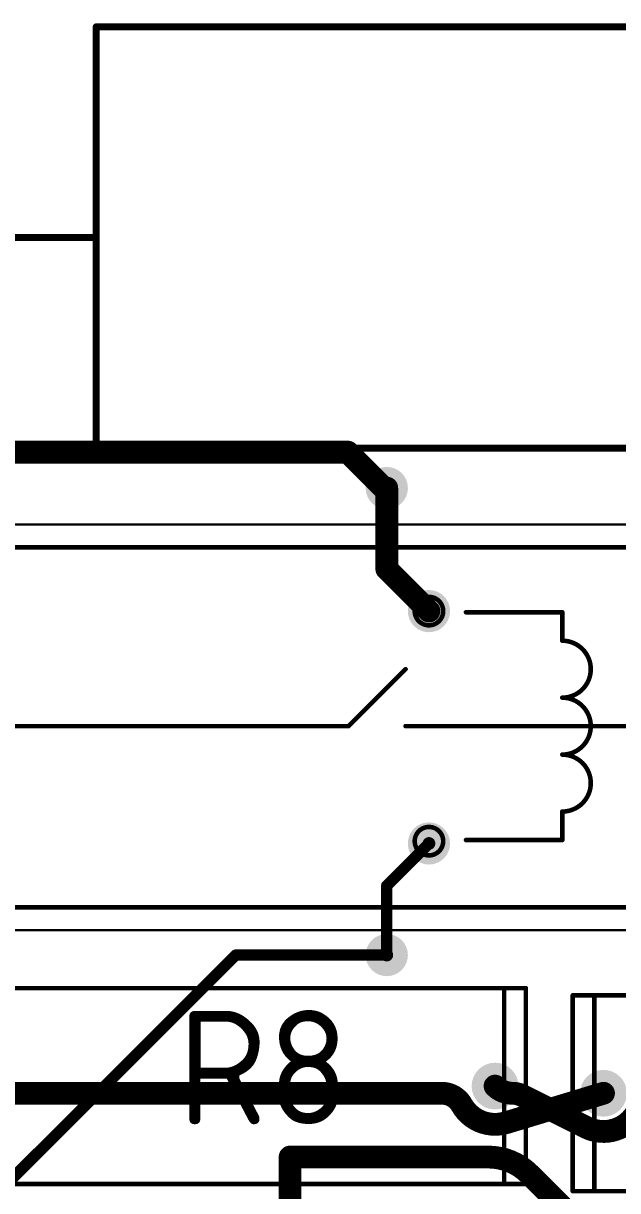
# Model space of a CAD drawing. Header units: millimetres. Extents: x 3219 to 51106, y -14166 to 2063.
# Drawn here: x 5696 to 5722.1, y 1897.9 to 1949.1 of the extents above; entities that cross this region are included whole.
import ezdxf

# ---------------------------------------------------------------- set-up
doc = ezdxf.new("R2010")
doc.units = ezdxf.units.MM
doc.layers.get('0').update_dxf_attribs({"lineweight": 53})
for name, color, linetype in [('Bottom Layer', 5, 'Continuous'), ('Bottom Solder', 6, 'Continuous'), ('Drill Drawing', 1, 'Continuous'), ('Mechanical 1', 6, 'Continuous'), ('Mechanical 15', 56, 'Continuous'), ('Multi-Layer', 9, 'Continuous'), ('Top 3D Body', 76, 'Continuous'), ('Top Layer', 1, 'Continuous'), ('Top Overlay', 2, 'Continuous'), ('Top Solder', 216, 'Continuous')]:
    doc.layers.add(name, color=color, linetype=linetype)
doc.styles.add('Arial', font='arial.ttf', dxfattribs={"height": 3})
doc.styles.add('GOST type B', font='GOST_B.TTF', dxfattribs={"height": 3.5})

# ---------------------------------------------------------------- blocks, each defined once
blk = doc.blocks.new('_73_14__4____D18_44')
at = {"layer": 'Mechanical 1'}
for points in [[(-24, 9.25, 0.2, 0.2, 0), (24, 9.25, 0.2, 0.2, 0)], [(-24, -9.25, 0.2, 0.2, 0), (-24, 9.25, 0.2, 0.2, 0)], [(-24, -9.25, 0.2, 0.2, 0), (24, -9.25, 0.2, 0.2, 0)]]:
    blk.add_lwpolyline(points, format="xyseb", dxfattribs=at)
for points in [[(-24.05, 9.25, 0.1, 0.1, 1), (-23.95, 9.25, 0.1, 0.1, 1)], [(-24.05, 9.25, 0.1, 0.1, 1), (-23.95, 9.25, 0.1, 0.1, 1)], [(-24.05, -9.25, 0.1, 0.1, 1), (-23.95, -9.25, 0.1, 0.1, 1)], [(-24.05, -9.25, 0.1, 0.1, 1), (-23.95, -9.25, 0.1, 0.1, 1)]]:
    blk.add_lwpolyline(points, format="xyseb", close=True, dxfattribs=at)
at = {"layer": 'Top Overlay'}
for points in [[(-24, 9.25, 0.3, 0.3, 0), (24, 9.25, 0.3, 0.3, 0)], [(-24, -9.25, 0.3, 0.3, 0), (-24, 9.25, 0.3, 0.3, 0)], [(-31.25, 0, 0.3, 0.3, 0), (-24, 0, 0.3, 0.3, 0)], [(-24, -9.25, 0.3, 0.3, 0), (24, -9.25, 0.3, 0.3, 0)]]:
    blk.add_lwpolyline(points, format="xyseb", dxfattribs=at)
for points in [[(-24.075, 9.25, 0.15, 0.15, 1), (-23.925, 9.25, 0.15, 0.15, 1)], [(-24.075, 9.25, 0.15, 0.15, 1), (-23.925, 9.25, 0.15, 0.15, 1)], [(-24.075, 0, 0.15, 0.15, 1), (-23.925, 0, 0.15, 0.15, 1)], [(-24.075, -9.25, 0.15, 0.15, 1), (-23.925, -9.25, 0.15, 0.15, 1)], [(-24.075, -9.25, 0.15, 0.15, 1), (-23.925, -9.25, 0.15, 0.15, 1)]]:
    blk.add_lwpolyline(points, format="xyseb", close=True, dxfattribs=at)
blk = doc.blocks.new('_2_33_2__140_02_0206_00_00__70')
at = {"layer": 'Bottom Layer'}
h = blk.add_hatch(color=5, dxfattribs=at)
edge = h.paths.add_edge_path()
edge.add_arc((-11.25, 0), 0.925, 0, 360)
h = blk.add_hatch(color=5, dxfattribs=at)
edge = h.paths.add_edge_path()
edge.add_arc((11.25, 0), 0.925, 0, 360)
at = {"layer": 'Bottom Solder'}
h = blk.add_hatch(color=6, dxfattribs=at)
edge = h.paths.add_edge_path()
edge.add_arc((-11.25, 0), 1.027, 0, 360)
h = blk.add_hatch(color=6, dxfattribs=at)
edge = h.paths.add_edge_path()
edge.add_arc((11.25, 0), 1.027, 0, 360)
at = {"layer": 'Multi-Layer'}
h = blk.add_hatch(color=9, dxfattribs=at)
edge = h.paths.add_edge_path()
edge.add_arc((-11.25, 0), 0.925, 0, 360)
h = blk.add_hatch(color=9, dxfattribs=at)
edge = h.paths.add_edge_path()
edge.add_arc((11.25, 0), 0.925, 0, 360)
at = {"layer": 'Top Layer'}
h = blk.add_hatch(color=1, dxfattribs=at)
edge = h.paths.add_edge_path()
edge.add_arc((-11.25, 0), 0.925, 0, 360)
h = blk.add_hatch(color=1, dxfattribs=at)
edge = h.paths.add_edge_path()
edge.add_arc((11.25, 0), 0.925, 0, 360)
at = {"layer": 'Top Solder'}
h = blk.add_hatch(color=216, dxfattribs=at)
edge = h.paths.add_edge_path()
edge.add_arc((-11.25, 0), 1.027, 0, 360)
h = blk.add_hatch(color=216, dxfattribs=at)
edge = h.paths.add_edge_path()
edge.add_arc((11.25, 0), 1.027, 0, 360)
at = {"layer": 'Mechanical 15'}
for points in [[(0, 0.5, 0.05, 0.05, 0), (0, -0.5, 0.05, 0.05, 0)], [(0.5, 0, 0.05, 0.05, 0), (-0.5, 0, 0.05, 0.05, 0)]]:
    blk.add_lwpolyline(points, format="xyseb", dxfattribs=at)
for points in [[(-0.013, 0.5, 0.025, 0.025, 1), (0.012, 0.5, 0.025, 0.025, 1)], [(-0.513, 0, 0.025, 0.025, 1), (-0.488, 0, 0.025, 0.025, 1)], [(0.487, 0, 0.025, 0.025, 1), (0.512, 0, 0.025, 0.025, 1)], [(-0.013, -0.5, 0.025, 0.025, 1), (0.012, -0.5, 0.025, 0.025, 1)]]:
    blk.add_lwpolyline(points, format="xyseb", close=True, dxfattribs=at)
at = {"layer": 'Top 3D Body'}
for points in [[(-11.649, 4.297, 0.2, 0.2, 0), (-11.649, -4.297, 0.2, 0.2, 0)], [(11.649, 4.297, 0.2, 0.2, 0), (-11.649, 4.297, 0.2, 0.2, 0)], [(11.649, 4.297, 0.2, 0.2, 0), (11.649, -4.297, 0.2, 0.2, 0)], [(11.649, -4.297, 0.2, 0.2, 0), (-11.649, -4.297, 0.2, 0.2, 0)]]:
    blk.add_lwpolyline(points, format="xyseb", dxfattribs=at)
for points in [[(-11.699, 4.297, 0.1, 0.1, 1), (-11.599, 4.297, 0.1, 0.1, 1)], [(-11.699, 4.297, 0.1, 0.1, 1), (-11.599, 4.297, 0.1, 0.1, 1)], [(11.599, 4.297, 0.1, 0.1, 1), (11.699, 4.297, 0.1, 0.1, 1)], [(11.599, 4.297, 0.1, 0.1, 1), (11.699, 4.297, 0.1, 0.1, 1)], [(-11.699, -4.297, 0.1, 0.1, 1), (-11.599, -4.297, 0.1, 0.1, 1)], [(-11.699, -4.297, 0.1, 0.1, 1), (-11.599, -4.297, 0.1, 0.1, 1)], [(11.599, -4.297, 0.1, 0.1, 1), (11.699, -4.297, 0.1, 0.1, 1)], [(11.599, -4.297, 0.1, 0.1, 1), (11.699, -4.297, 0.1, 0.1, 1)]]:
    blk.add_lwpolyline(points, format="xyseb", close=True, dxfattribs=at)
at = {"layer": 'Top Overlay'}
for points in [[(-12.6, 4.297, 0.2, 0.2, 0), (-12.6, -4.297, 0.2, 0.2, 0)], [(12.6, 4.297, 0.2, 0.2, 0), (-12.6, 4.297, 0.2, 0.2, 0)], [(12.6, 4.297, 0.2, 0.2, 0), (12.6, -4.297, 0.2, 0.2, 0)], [(12.6, -4.297, 0.2, 0.2, 0), (-12.6, -4.297, 0.2, 0.2, 0)]]:
    blk.add_lwpolyline(points, format="xyseb", dxfattribs=at)
for points in [[(-12.65, 4.297, 0.1, 0.1, 1), (-12.55, 4.297, 0.1, 0.1, 1)], [(-12.65, 4.297, 0.1, 0.1, 1), (-12.55, 4.297, 0.1, 0.1, 1)], [(12.55, 4.297, 0.1, 0.1, 1), (12.65, 4.297, 0.1, 0.1, 1)], [(12.55, 4.297, 0.1, 0.1, 1), (12.65, 4.297, 0.1, 0.1, 1)], [(-12.65, -4.297, 0.1, 0.1, 1), (-12.55, -4.297, 0.1, 0.1, 1)], [(-12.65, -4.297, 0.1, 0.1, 1), (-12.55, -4.297, 0.1, 0.1, 1)], [(12.55, -4.297, 0.1, 0.1, 1), (12.65, -4.297, 0.1, 0.1, 1)], [(12.55, -4.297, 0.1, 0.1, 1), (12.65, -4.297, 0.1, 0.1, 1)]]:
    blk.add_lwpolyline(points, format="xyseb", close=True, dxfattribs=at)
at = {"layer": 'Top 3D Body', "style": 'Arial'}
blk.add_text('R9', height=1.524, dxfattribs=at).set_placement((-12.5, 5))
blk = doc.blocks.new('_2_33_2__140_02_0206_00_00__71')
at = {"layer": 'Bottom Layer'}
h = blk.add_hatch(color=5, dxfattribs=at)
edge = h.paths.add_edge_path()
edge.add_arc((-11.25, 0), 0.925, 0, 360)
h = blk.add_hatch(color=5, dxfattribs=at)
edge = h.paths.add_edge_path()
edge.add_arc((11.25, 0), 0.925, 0, 360)
at = {"layer": 'Bottom Solder'}
h = blk.add_hatch(color=6, dxfattribs=at)
edge = h.paths.add_edge_path()
edge.add_arc((-11.25, 0), 1.027, 0, 360)
h = blk.add_hatch(color=6, dxfattribs=at)
edge = h.paths.add_edge_path()
edge.add_arc((11.25, 0), 1.027, 0, 360)
at = {"layer": 'Multi-Layer'}
h = blk.add_hatch(color=9, dxfattribs=at)
edge = h.paths.add_edge_path()
edge.add_arc((-11.25, 0), 0.925, 0, 360)
h = blk.add_hatch(color=9, dxfattribs=at)
edge = h.paths.add_edge_path()
edge.add_arc((11.25, 0), 0.925, 0, 360)
at = {"layer": 'Top Layer'}
h = blk.add_hatch(color=1, dxfattribs=at)
edge = h.paths.add_edge_path()
edge.add_arc((-11.25, 0), 0.925, 0, 360)
h = blk.add_hatch(color=1, dxfattribs=at)
edge = h.paths.add_edge_path()
edge.add_arc((11.25, 0), 0.925, 0, 360)
at = {"layer": 'Top Solder'}
h = blk.add_hatch(color=216, dxfattribs=at)
edge = h.paths.add_edge_path()
edge.add_arc((-11.25, 0), 1.027, 0, 360)
h = blk.add_hatch(color=216, dxfattribs=at)
edge = h.paths.add_edge_path()
edge.add_arc((11.25, 0), 1.027, 0, 360)
at = {"layer": 'Mechanical 15'}
for points in [[(0, -0.5, 0.05, 0.05, 0), (0, 0.5, 0.05, 0.05, 0)], [(0.5, 0, 0.05, 0.05, 0), (-0.5, 0, 0.05, 0.05, 0)]]:
    blk.add_lwpolyline(points, format="xyseb", dxfattribs=at)
for points in [[(-0.013, 0.5, 0.025, 0.025, 1), (0.012, 0.5, 0.025, 0.025, 1)], [(-0.513, 0, 0.025, 0.025, 1), (-0.488, 0, 0.025, 0.025, 1)], [(0.487, 0, 0.025, 0.025, 1), (0.512, 0, 0.025, 0.025, 1)], [(-0.013, -0.5, 0.025, 0.025, 1), (0.012, -0.5, 0.025, 0.025, 1)]]:
    blk.add_lwpolyline(points, format="xyseb", close=True, dxfattribs=at)
at = {"layer": 'Top 3D Body'}
for points in [[(-11.649, 4.297, 0.2, 0.2, 0), (-11.649, -4.297, 0.2, 0.2, 0)], [(11.649, 4.297, 0.2, 0.2, 0), (-11.649, 4.297, 0.2, 0.2, 0)], [(11.649, 4.297, 0.2, 0.2, 0), (11.649, -4.297, 0.2, 0.2, 0)], [(11.649, -4.297, 0.2, 0.2, 0), (-11.649, -4.297, 0.2, 0.2, 0)]]:
    blk.add_lwpolyline(points, format="xyseb", dxfattribs=at)
for points in [[(-11.699, 4.297, 0.1, 0.1, 1), (-11.599, 4.297, 0.1, 0.1, 1)], [(-11.699, 4.297, 0.1, 0.1, 1), (-11.599, 4.297, 0.1, 0.1, 1)], [(11.599, 4.297, 0.1, 0.1, 1), (11.699, 4.297, 0.1, 0.1, 1)], [(11.599, 4.297, 0.1, 0.1, 1), (11.699, 4.297, 0.1, 0.1, 1)], [(-11.699, -4.297, 0.1, 0.1, 1), (-11.599, -4.297, 0.1, 0.1, 1)], [(-11.699, -4.297, 0.1, 0.1, 1), (-11.599, -4.297, 0.1, 0.1, 1)], [(11.599, -4.297, 0.1, 0.1, 1), (11.699, -4.297, 0.1, 0.1, 1)], [(11.599, -4.297, 0.1, 0.1, 1), (11.699, -4.297, 0.1, 0.1, 1)]]:
    blk.add_lwpolyline(points, format="xyseb", close=True, dxfattribs=at)
at = {"layer": 'Top Overlay'}
for points in [[(-12.6, 4.297, 0.2, 0.2, 0), (-12.6, -4.297, 0.2, 0.2, 0)], [(12.6, 4.297, 0.2, 0.2, 0), (-12.6, 4.297, 0.2, 0.2, 0)], [(12.6, 4.297, 0.2, 0.2, 0), (12.6, -4.297, 0.2, 0.2, 0)], [(12.6, -4.297, 0.2, 0.2, 0), (-12.6, -4.297, 0.2, 0.2, 0)]]:
    blk.add_lwpolyline(points, format="xyseb", dxfattribs=at)
for points in [[(-12.65, 4.297, 0.1, 0.1, 1), (-12.55, 4.297, 0.1, 0.1, 1)], [(-12.65, 4.297, 0.1, 0.1, 1), (-12.55, 4.297, 0.1, 0.1, 1)], [(12.55, 4.297, 0.1, 0.1, 1), (12.65, 4.297, 0.1, 0.1, 1)], [(12.55, 4.297, 0.1, 0.1, 1), (12.65, 4.297, 0.1, 0.1, 1)], [(-12.65, -4.297, 0.1, 0.1, 1), (-12.55, -4.297, 0.1, 0.1, 1)], [(-12.65, -4.297, 0.1, 0.1, 1), (-12.55, -4.297, 0.1, 0.1, 1)], [(12.55, -4.297, 0.1, 0.1, 1), (12.65, -4.297, 0.1, 0.1, 1)], [(12.55, -4.297, 0.1, 0.1, 1), (12.65, -4.297, 0.1, 0.1, 1)]]:
    blk.add_lwpolyline(points, format="xyseb", close=True, dxfattribs=at)
blk = doc.blocks.new('DAR71210TU_90')
at = {"layer": 'Bottom Layer'}
h = blk.add_hatch(color=5, dxfattribs=at)
edge = h.paths.add_edge_path()
edge.add_arc((25.4, 5.1), 0.825, 0, 360)
h = blk.add_hatch(color=5, dxfattribs=at)
edge = h.paths.add_edge_path()
edge.add_arc((25.4, -5.1), 0.825, 0, 360)
at = {"layer": 'Bottom Solder'}
h = blk.add_hatch(color=6, dxfattribs=at)
edge = h.paths.add_edge_path()
edge.add_arc((25.4, 5.1), 0.927, 0, 360)
h = blk.add_hatch(color=6, dxfattribs=at)
edge = h.paths.add_edge_path()
edge.add_arc((25.4, -5.1), 0.927, 0, 360)
at = {"layer": 'Multi-Layer'}
h = blk.add_hatch(color=9, dxfattribs=at)
edge = h.paths.add_edge_path()
edge.add_arc((25.4, 5.1), 0.825, 0, 360)
h = blk.add_hatch(color=9, dxfattribs=at)
edge = h.paths.add_edge_path()
edge.add_arc((25.4, -5.1), 0.825, 0, 360)
at = {"layer": 'Top Layer'}
h = blk.add_hatch(color=1, dxfattribs=at)
edge = h.paths.add_edge_path()
edge.add_arc((25.4, 5.1), 0.825, 0, 360)
h = blk.add_hatch(color=1, dxfattribs=at)
edge = h.paths.add_edge_path()
edge.add_arc((25.4, -5.1), 0.825, 0, 360)
at = {"layer": 'Top Solder'}
h = blk.add_hatch(color=216, dxfattribs=at)
edge = h.paths.add_edge_path()
edge.add_arc((25.4, 5.1), 0.927, 0, 360)
h = blk.add_hatch(color=216, dxfattribs=at)
edge = h.paths.add_edge_path()
edge.add_arc((25.4, -5.1), 0.927, 0, 360)
at = {"layer": 'Mechanical 15'}
for points in [[(-5.6, 8.9, 0.1, 0.1, 0), (56.4, 8.9, 0.1, 0.1, 0)], [(-5.6, -8.9, 0.1, 0.1, 0), (56.4, -8.9, 0.1, 0.1, 0)]]:
    blk.add_lwpolyline(points, format="xyseb", dxfattribs=at)
at = {"layer": 'Top 3D Body'}
for points in [[(-4.6, 7.9, 0.1, 0.1, 0), (55.4, 7.9, 0.1, 0.1, 0)], [(-4.6, -7.9, 0.1, 0.1, 0), (55.4, -7.9, 0.1, 0.1, 0)]]:
    blk.add_lwpolyline(points, format="xyseb", dxfattribs=at)
at = {"layer": 'Top Overlay'}
for points in [[(-4.6, 7.9, 0.2, 0.2, 0), (55.4, 7.9, 0.2, 0.2, 0)], [(27.025, 5.05, 0.2, 0.2, 0), (31.25, 5.05, 0.2, 0.2, 0)], [(31.25, 3.8, 0.2, 0.2, 0), (31.25, 5.05, 0.2, 0.2, 0)], [(31.25, 3.8, 0.2, 0.2, -1), (31.25, 1.3, 0.2, 0.2, 0)], [(21.875, 0.05, 0.2, 0.2, 0), (24.375, 2.55, 0.2, 0.2, 0)], [(31.25, 1.3, 0.2, 0.2, -1), (31.25, -1.2, 0.2, 0.2, 0)], [(1.4, 0.05, 0.2, 0.2, 0), (21.875, 0.05, 0.2, 0.2, 0)], [(24.375, 0.05, 0.2, 0.2, 0), (49.325, 0.05, 0.2, 0.2, 0)], [(31.25, -1.2, 0.2, 0.2, -1), (31.25, -3.7, 0.2, 0.2, 0)], [(31.25, -4.95, 0.2, 0.2, 0), (31.25, -3.7, 0.2, 0.2, 0)], [(27.025, -4.95, 0.2, 0.2, 0), (31.25, -4.95, 0.2, 0.2, 0)], [(-4.6, -7.9, 0.2, 0.2, 0), (55.4, -7.9, 0.2, 0.2, 0)]]:
    blk.add_lwpolyline(points, format="xyseb", dxfattribs=at)
for points in [[(26.025, 5.1, 0.2, 0.2, 1), (24.775, 5.1, 0.2, 0.2, 1)], [(24.725, 5.1, 0.1, 0.1, 1), (24.825, 5.1, 0.1, 0.1, 1)], [(25.975, 5.1, 0.1, 0.1, 1), (26.075, 5.1, 0.1, 0.1, 1)], [(26.975, 5.05, 0.1, 0.1, 1), (27.075, 5.05, 0.1, 0.1, 1)], [(31.2, 5.05, 0.1, 0.1, 1), (31.3, 5.05, 0.1, 0.1, 1)], [(31.2, 5.05, 0.1, 0.1, 1), (31.3, 5.05, 0.1, 0.1, 1)], [(31.2, 3.8, 0.1, 0.1, 1), (31.3, 3.8, 0.1, 0.1, 1)], [(31.2, 3.8, 0.1, 0.1, 1), (31.3, 3.8, 0.1, 0.1, 1)], [(24.325, 2.55, 0.1, 0.1, 1), (24.425, 2.55, 0.1, 0.1, 1)], [(31.2, 1.3, 0.1, 0.1, 1), (31.3, 1.3, 0.1, 0.1, 1)], [(31.2, 1.3, 0.1, 0.1, 1), (31.3, 1.3, 0.1, 0.1, 1)], [(21.825, 0.05, 0.1, 0.1, 1), (21.925, 0.05, 0.1, 0.1, 1)], [(21.825, 0.05, 0.1, 0.1, 1), (21.925, 0.05, 0.1, 0.1, 1)], [(24.325, 0.05, 0.1, 0.1, 1), (24.425, 0.05, 0.1, 0.1, 1)], [(31.2, -1.2, 0.1, 0.1, 1), (31.3, -1.2, 0.1, 0.1, 1)], [(31.2, -1.2, 0.1, 0.1, 1), (31.3, -1.2, 0.1, 0.1, 1)], [(31.2, -3.7, 0.1, 0.1, 1), (31.3, -3.7, 0.1, 0.1, 1)], [(31.2, -3.7, 0.1, 0.1, 1), (31.3, -3.7, 0.1, 0.1, 1)], [(26.025, -5, 0.2, 0.2, 1), (24.775, -5, 0.2, 0.2, 1)], [(24.725, -5, 0.1, 0.1, 1), (24.825, -5, 0.1, 0.1, 1)], [(25.975, -5, 0.1, 0.1, 1), (26.075, -5, 0.1, 0.1, 1)], [(26.975, -4.95, 0.1, 0.1, 1), (27.075, -4.95, 0.1, 0.1, 1)], [(31.2, -4.95, 0.1, 0.1, 1), (31.3, -4.95, 0.1, 0.1, 1)], [(31.2, -4.95, 0.1, 0.1, 1), (31.3, -4.95, 0.1, 0.1, 1)]]:
    blk.add_lwpolyline(points, format="xyseb", close=True, dxfattribs=at)

msp = doc.modelspace()

# ---------------------------------------------------------------- hatches: boundary and pattern name
at = {"layer": 'Bottom Layer'}
h = msp.add_hatch(color=5, dxfattribs=at)
edge = h.paths.add_edge_path()
edge.add_arc((5711.971, 1928.723), 0.825, 0, 360)
h = msp.add_hatch(color=5, dxfattribs=at)
edge = h.paths.add_edge_path()
edge.add_arc((5711.971, 1908.223), 0.825, 0, 360)
at = {"layer": 'Bottom Solder'}
h = msp.add_hatch(color=6, dxfattribs=at)
edge = h.paths.add_edge_path()
edge.add_arc((5711.971, 1928.723), 0.927, 0, 360)
h = msp.add_hatch(color=6, dxfattribs=at)
edge = h.paths.add_edge_path()
edge.add_arc((5711.971, 1908.223), 0.927, 0, 360)
at = {"layer": 'Multi-Layer'}
h = msp.add_hatch(color=9, dxfattribs=at)
edge = h.paths.add_edge_path()
edge.add_arc((5711.971, 1928.723), 0.825, 0, 360)
h = msp.add_hatch(color=9, dxfattribs=at)
edge = h.paths.add_edge_path()
edge.add_arc((5711.971, 1908.223), 0.825, 0, 360)
at = {"layer": 'Top Layer'}
h = msp.add_hatch(color=1, dxfattribs=at)
edge = h.paths.add_edge_path()
edge.add_arc((5711.971, 1928.723), 0.825, 0, 360)
h = msp.add_hatch(color=1, dxfattribs=at)
edge = h.paths.add_edge_path()
edge.add_arc((5711.971, 1908.223), 0.825, 0, 360)
at = {"layer": 'Top Solder'}
h = msp.add_hatch(color=216, dxfattribs=at)
edge = h.paths.add_edge_path()
edge.add_arc((5711.971, 1928.723), 0.927, 0, 360)
h = msp.add_hatch(color=216, dxfattribs=at)
edge = h.paths.add_edge_path()
edge.add_arc((5711.971, 1908.223), 0.927, 0, 360)

# ---------------------------------------------------------------- linework, layer by layer
at = {"layer": 'Bottom Layer'}
for points in [[(5688.523, 1930.302, 1, 1, 0), (5710.261, 1930.302, 1, 1, 0)], [(5710.261, 1930.302, 1, 1, 0), (5711.84, 1928.723, 1, 1, 0)], [(5711.84, 1928.723, 1, 1, 0), (5711.971, 1928.723, 1, 1, 0)], [(5711.971, 1925.173, 1, 1, 0), (5711.971, 1928.723, 1, 1, 0)], [(5711.971, 1925.173, 1, 1, 0), (5713.821, 1923.323, 1, 1, 0)], [(5694.981, 1902.158, 1, 1, 0), (5714.389, 1902.158, 1, 1, 0)], [(5714.389, 1902.158, 1, 1, -0.269707), (5715.257, 1901.65, 1, 1, 0)], [(5717.208, 1900.866, 1, 1, 0), (5721.479, 1902.158, 1, 1, 0)], [(5717.208, 1900.866, 1, 1, -0.351797), (5715.257, 1901.65, 1, 1, 0)]]:
    msp.add_lwpolyline(points, format="xyseb", dxfattribs=at)
for points in [[(5710.011, 1930.302, 0.5, 0.5, 1), (5710.511, 1930.302, 0.5, 0.5, 1)], [(5710.011, 1930.302, 0.5, 0.5, 1), (5710.511, 1930.302, 0.5, 0.5, 1)], [(5711.59, 1928.723, 0.5, 0.5, 1), (5712.09, 1928.723, 0.5, 0.5, 1)], [(5711.59, 1928.723, 0.5, 0.5, 1), (5712.09, 1928.723, 0.5, 0.5, 1)], [(5711.721, 1928.723, 0.5, 0.5, 1), (5712.221, 1928.723, 0.5, 0.5, 1)], [(5711.721, 1928.723, 0.5, 0.5, 1), (5712.221, 1928.723, 0.5, 0.5, 1)], [(5711.721, 1925.173, 0.5, 0.5, 1), (5712.221, 1925.173, 0.5, 0.5, 1)], [(5711.721, 1925.173, 0.5, 0.5, 1), (5712.221, 1925.173, 0.5, 0.5, 1)], [(5713.571, 1923.323, 0.5, 0.5, 1), (5714.071, 1923.323, 0.5, 0.5, 1)], [(5714.139, 1902.158, 0.5, 0.5, 1), (5714.639, 1902.158, 0.5, 0.5, 1)], [(5714.139, 1902.158, 0.5, 0.5, 1), (5714.639, 1902.158, 0.5, 0.5, 1)], [(5721.229, 1902.158, 0.5, 0.5, 1), (5721.729, 1902.158, 0.5, 0.5, 1)], [(5715.007, 1901.65, 0.5, 0.5, 1), (5715.507, 1901.65, 0.5, 0.5, 1)], [(5715.007, 1901.65, 0.5, 0.5, 1), (5715.507, 1901.65, 0.5, 0.5, 1)], [(5716.958, 1900.866, 0.5, 0.5, 1), (5717.458, 1900.866, 0.5, 0.5, 1)], [(5716.958, 1900.866, 0.5, 0.5, 1), (5717.458, 1900.866, 0.5, 0.5, 1)]]:
    msp.add_lwpolyline(points, format="xyseb", close=True, dxfattribs=at)
at = {"layer": 'Drill Drawing'}
for points in [[(5712.225, 1928.723, 0.0508, 0.0508, 1), (5711.717, 1928.723, 0.0508, 0.0508, 1)], [(5711.704, 1928.723, 0.0254, 0.0254, 1), (5711.729, 1928.723, 0.0254, 0.0254, 1)], [(5712.212, 1928.723, 0.0254, 0.0254, 1), (5712.237, 1928.723, 0.0254, 0.0254, 1)], [(5714.075, 1923.323, 0.0508, 0.0508, 1), (5713.567, 1923.323, 0.0508, 0.0508, 1)], [(5713.554, 1923.323, 0.0254, 0.0254, 1), (5713.579, 1923.323, 0.0254, 0.0254, 1)], [(5714.062, 1923.323, 0.0254, 0.0254, 1), (5714.087, 1923.323, 0.0254, 0.0254, 1)], [(5714.075, 1913.123, 0.0508, 0.0508, 1), (5713.567, 1913.123, 0.0508, 0.0508, 1)], [(5713.554, 1913.123, 0.0254, 0.0254, 1), (5713.579, 1913.123, 0.0254, 0.0254, 1)], [(5714.062, 1913.123, 0.0254, 0.0254, 1), (5714.087, 1913.123, 0.0254, 0.0254, 1)], [(5712.225, 1908.223, 0.0508, 0.0508, 1), (5711.717, 1908.223, 0.0508, 0.0508, 1)], [(5711.704, 1908.223, 0.0254, 0.0254, 1), (5711.729, 1908.223, 0.0254, 0.0254, 1)], [(5712.212, 1908.223, 0.0254, 0.0254, 1), (5712.237, 1908.223, 0.0254, 0.0254, 1)], [(5716.454, 1902.6, 0.0254, 0.0254, 1), (5716.479, 1902.6, 0.0254, 0.0254, 1)], [(5716.454, 1902.6, 0.0254, 0.0254, 1), (5716.479, 1902.6, 0.0254, 0.0254, 1)], [(5716.581, 1902.6, 0.0254, 0.0254, 1), (5716.606, 1902.6, 0.0254, 0.0254, 1)], [(5716.581, 1902.6, 0.0254, 0.0254, 1), (5716.606, 1902.6, 0.0254, 0.0254, 1)], [(5716.708, 1902.727, 0.0254, 0.0254, 1), (5716.733, 1902.727, 0.0254, 0.0254, 1)], [(5716.708, 1902.727, 0.0254, 0.0254, 1), (5716.733, 1902.727, 0.0254, 0.0254, 1)], [(5716.835, 1902.6, 0.0254, 0.0254, 1), (5716.86, 1902.6, 0.0254, 0.0254, 1)], [(5716.835, 1902.6, 0.0254, 0.0254, 1), (5716.86, 1902.6, 0.0254, 0.0254, 1)], [(5716.962, 1902.6, 0.0254, 0.0254, 1), (5716.987, 1902.6, 0.0254, 0.0254, 1)], [(5716.962, 1902.6, 0.0254, 0.0254, 1), (5716.987, 1902.6, 0.0254, 0.0254, 1)], [(5716.454, 1902.346, 0.0254, 0.0254, 1), (5716.479, 1902.346, 0.0254, 0.0254, 1)], [(5716.454, 1902.346, 0.0254, 0.0254, 1), (5716.479, 1902.346, 0.0254, 0.0254, 1)], [(5716.581, 1902.473, 0.0254, 0.0254, 1), (5716.606, 1902.473, 0.0254, 0.0254, 1)], [(5716.581, 1902.473, 0.0254, 0.0254, 1), (5716.606, 1902.473, 0.0254, 0.0254, 1)], [(5716.581, 1902.346, 0.0254, 0.0254, 1), (5716.606, 1902.346, 0.0254, 0.0254, 1)], [(5716.581, 1902.346, 0.0254, 0.0254, 1), (5716.606, 1902.346, 0.0254, 0.0254, 1)], [(5716.708, 1902.219, 0.0254, 0.0254, 1), (5716.733, 1902.219, 0.0254, 0.0254, 1)], [(5716.708, 1902.219, 0.0254, 0.0254, 1), (5716.733, 1902.219, 0.0254, 0.0254, 1)], [(5716.835, 1902.473, 0.0254, 0.0254, 1), (5716.86, 1902.473, 0.0254, 0.0254, 1)], [(5716.835, 1902.473, 0.0254, 0.0254, 1), (5716.86, 1902.473, 0.0254, 0.0254, 1)], [(5716.835, 1902.346, 0.0254, 0.0254, 1), (5716.86, 1902.346, 0.0254, 0.0254, 1)], [(5716.835, 1902.346, 0.0254, 0.0254, 1), (5716.86, 1902.346, 0.0254, 0.0254, 1)], [(5716.962, 1902.346, 0.0254, 0.0254, 1), (5716.987, 1902.346, 0.0254, 0.0254, 1)], [(5716.962, 1902.346, 0.0254, 0.0254, 1), (5716.987, 1902.346, 0.0254, 0.0254, 1)], [(5721.212, 1902.285, 0.0254, 0.0254, 1), (5721.237, 1902.285, 0.0254, 0.0254, 1)], [(5721.212, 1902.285, 0.0254, 0.0254, 1), (5721.237, 1902.285, 0.0254, 0.0254, 1)], [(5721.212, 1902.031, 0.0254, 0.0254, 1), (5721.237, 1902.031, 0.0254, 0.0254, 1)], [(5721.212, 1902.031, 0.0254, 0.0254, 1), (5721.237, 1902.031, 0.0254, 0.0254, 1)], [(5721.339, 1902.285, 0.0254, 0.0254, 1), (5721.364, 1902.285, 0.0254, 0.0254, 1)], [(5721.339, 1902.285, 0.0254, 0.0254, 1), (5721.364, 1902.285, 0.0254, 0.0254, 1)], [(5721.339, 1902.158, 0.0254, 0.0254, 1), (5721.364, 1902.158, 0.0254, 0.0254, 1)], [(5721.339, 1902.158, 0.0254, 0.0254, 1), (5721.364, 1902.158, 0.0254, 0.0254, 1)], [(5721.339, 1902.031, 0.0254, 0.0254, 1), (5721.364, 1902.031, 0.0254, 0.0254, 1)], [(5721.339, 1902.031, 0.0254, 0.0254, 1), (5721.364, 1902.031, 0.0254, 0.0254, 1)], [(5721.466, 1902.412, 0.0254, 0.0254, 1), (5721.491, 1902.412, 0.0254, 0.0254, 1)], [(5721.466, 1902.412, 0.0254, 0.0254, 1), (5721.491, 1902.412, 0.0254, 0.0254, 1)], [(5721.593, 1902.285, 0.0254, 0.0254, 1), (5721.618, 1902.285, 0.0254, 0.0254, 1)], [(5721.593, 1902.285, 0.0254, 0.0254, 1), (5721.618, 1902.285, 0.0254, 0.0254, 1)], [(5721.593, 1902.158, 0.0254, 0.0254, 1), (5721.618, 1902.158, 0.0254, 0.0254, 1)], [(5721.593, 1902.158, 0.0254, 0.0254, 1), (5721.618, 1902.158, 0.0254, 0.0254, 1)], [(5721.593, 1902.031, 0.0254, 0.0254, 1), (5721.618, 1902.031, 0.0254, 0.0254, 1)], [(5721.593, 1902.031, 0.0254, 0.0254, 1), (5721.618, 1902.031, 0.0254, 0.0254, 1)], [(5721.72, 1902.285, 0.0254, 0.0254, 1), (5721.745, 1902.285, 0.0254, 0.0254, 1)], [(5721.72, 1902.285, 0.0254, 0.0254, 1), (5721.745, 1902.285, 0.0254, 0.0254, 1)], [(5721.72, 1902.031, 0.0254, 0.0254, 1), (5721.745, 1902.031, 0.0254, 0.0254, 1)], [(5721.72, 1902.031, 0.0254, 0.0254, 1), (5721.745, 1902.031, 0.0254, 0.0254, 1)], [(5721.466, 1901.904, 0.0254, 0.0254, 1), (5721.491, 1901.904, 0.0254, 0.0254, 1)], [(5721.466, 1901.904, 0.0254, 0.0254, 1), (5721.491, 1901.904, 0.0254, 0.0254, 1)]]:
    msp.add_lwpolyline(points, format="xyseb", close=True, dxfattribs=at)
for points in [[(5716.467, 1902.6, 0.0508, 0.0508, 0), (5716.594, 1902.473, 0.0508, 0.0508, 0)], [(5716.467, 1902.6, 0.0508, 0.0508, 0), (5716.594, 1902.6, 0.0508, 0.0508, 0)], [(5716.594, 1902.6, 0.0508, 0.0508, 0), (5716.721, 1902.727, 0.0508, 0.0508, 0)], [(5716.721, 1902.727, 0.0508, 0.0508, 0), (5716.848, 1902.6, 0.0508, 0.0508, 0)], [(5716.848, 1902.6, 0.0508, 0.0508, 0), (5716.975, 1902.6, 0.0508, 0.0508, 0)], [(5716.848, 1902.473, 0.0508, 0.0508, 0), (5716.975, 1902.6, 0.0508, 0.0508, 0)], [(5716.467, 1902.346, 0.0508, 0.0508, 0), (5716.594, 1902.473, 0.0508, 0.0508, 0)], [(5716.467, 1902.346, 0.0508, 0.0508, 0), (5716.594, 1902.346, 0.0508, 0.0508, 0)], [(5716.594, 1902.346, 0.0508, 0.0508, 0), (5716.721, 1902.219, 0.0508, 0.0508, 0)], [(5716.721, 1902.219, 0.0508, 0.0508, 0), (5716.848, 1902.346, 0.0508, 0.0508, 0)], [(5716.848, 1902.473, 0.0508, 0.0508, 0), (5716.975, 1902.346, 0.0508, 0.0508, 0)], [(5716.848, 1902.346, 0.0508, 0.0508, 0), (5716.975, 1902.346, 0.0508, 0.0508, 0)], [(5721.225, 1902.285, 0.0508, 0.0508, 0), (5721.352, 1902.158, 0.0508, 0.0508, 0)], [(5721.225, 1902.285, 0.0508, 0.0508, 0), (5721.352, 1902.285, 0.0508, 0.0508, 0)], [(5721.225, 1902.031, 0.0508, 0.0508, 0), (5721.352, 1902.158, 0.0508, 0.0508, 0)], [(5721.225, 1902.031, 0.0508, 0.0508, 0), (5721.352, 1902.031, 0.0508, 0.0508, 0)], [(5721.352, 1902.285, 0.0508, 0.0508, 0), (5721.479, 1902.412, 0.0508, 0.0508, 0)], [(5721.352, 1902.031, 0.0508, 0.0508, 0), (5721.479, 1901.904, 0.0508, 0.0508, 0)], [(5721.479, 1902.412, 0.0508, 0.0508, 0), (5721.606, 1902.285, 0.0508, 0.0508, 0)], [(5721.479, 1901.904, 0.0508, 0.0508, 0), (5721.606, 1902.031, 0.0508, 0.0508, 0)], [(5721.606, 1902.285, 0.0508, 0.0508, 0), (5721.733, 1902.285, 0.0508, 0.0508, 0)], [(5721.606, 1902.158, 0.0508, 0.0508, 0), (5721.733, 1902.285, 0.0508, 0.0508, 0)], [(5721.606, 1902.158, 0.0508, 0.0508, 0), (5721.733, 1902.031, 0.0508, 0.0508, 0)], [(5721.606, 1902.031, 0.0508, 0.0508, 0), (5721.733, 1902.031, 0.0508, 0.0508, 0)]]:
    msp.add_lwpolyline(points, format="xyseb", dxfattribs=at)
at = {"layer": 'Top Layer'}
for points in [[(5711.971, 1911.273, 0.5, 0.5, 0), (5713.821, 1913.123, 0.5, 0.5, 0)], [(5711.971, 1908.223, 0.5, 0.5, 0), (5711.971, 1911.273, 0.5, 0.5, 0)], [(5680.344, 1883.224, 0.5, 0.5, 0), (5705.344, 1908.223, 0.5, 0.5, 0)], [(5705.344, 1908.223, 0.5, 0.5, 0), (5711.971, 1908.223, 0.5, 0.5, 0)], [(5717.481, 1902.158, 1, 1, -0.198912), (5716.721, 1902.473, 1, 1, 0)], [(5717.481, 1902.158, 1, 1, -0.116175), (5717.927, 1902.053, 1, 1, 0)], [(5717.927, 1902.053, 1, 1, 0), (5720.729, 1900.656, 1, 1, 0)], [(5723.037, 1901.534, 1, 1, -0.438295), (5720.729, 1900.656, 1, 1, 0)], [(5707.729, 1899.358, 1, 1, 0), (5716.426, 1899.358, 1, 1, 0)], [(5707.729, 1896.858, 1, 1, 0), (5707.729, 1899.358, 1, 1, 0)], [(5716.426, 1899.358, 1, 1, -0.198912), (5718.222, 1898.614, 1, 1, 0)], [(5718.222, 1898.614, 1, 1, 0), (5720.729, 1896.108, 1, 1, 0)]]:
    msp.add_lwpolyline(points, format="xyseb", dxfattribs=at)
for points in [[(5713.696, 1913.123, 0.25, 0.25, 1), (5713.946, 1913.123, 0.25, 0.25, 1)], [(5711.846, 1911.273, 0.25, 0.25, 1), (5712.096, 1911.273, 0.25, 0.25, 1)], [(5711.846, 1911.273, 0.25, 0.25, 1), (5712.096, 1911.273, 0.25, 0.25, 1)], [(5705.219, 1908.223, 0.25, 0.25, 1), (5705.469, 1908.223, 0.25, 0.25, 1)], [(5705.219, 1908.223, 0.25, 0.25, 1), (5705.469, 1908.223, 0.25, 0.25, 1)], [(5711.846, 1908.223, 0.25, 0.25, 1), (5712.096, 1908.223, 0.25, 0.25, 1)], [(5711.846, 1908.223, 0.25, 0.25, 1), (5712.096, 1908.223, 0.25, 0.25, 1)], [(5716.471, 1902.473, 0.5, 0.5, 1), (5716.971, 1902.473, 0.5, 0.5, 1)], [(5717.231, 1902.158, 0.5, 0.5, 1), (5717.731, 1902.158, 0.5, 0.5, 1)], [(5717.231, 1902.158, 0.5, 0.5, 1), (5717.731, 1902.158, 0.5, 0.5, 1)], [(5717.677, 1902.053, 0.5, 0.5, 1), (5718.177, 1902.053, 0.5, 0.5, 1)], [(5717.677, 1902.053, 0.5, 0.5, 1), (5718.177, 1902.053, 0.5, 0.5, 1)], [(5720.479, 1900.656, 0.5, 0.5, 1), (5720.979, 1900.656, 0.5, 0.5, 1)], [(5720.479, 1900.656, 0.5, 0.5, 1), (5720.979, 1900.656, 0.5, 0.5, 1)], [(5707.479, 1899.358, 0.5, 0.5, 1), (5707.979, 1899.358, 0.5, 0.5, 1)], [(5707.479, 1899.358, 0.5, 0.5, 1), (5707.979, 1899.358, 0.5, 0.5, 1)], [(5716.176, 1899.358, 0.5, 0.5, 1), (5716.676, 1899.358, 0.5, 0.5, 1)], [(5716.176, 1899.358, 0.5, 0.5, 1), (5716.676, 1899.358, 0.5, 0.5, 1)], [(5717.972, 1898.614, 0.5, 0.5, 1), (5718.472, 1898.614, 0.5, 0.5, 1)], [(5717.972, 1898.614, 0.5, 0.5, 1), (5718.472, 1898.614, 0.5, 0.5, 1)]]:
    msp.add_lwpolyline(points, format="xyseb", close=True, dxfattribs=at)

# ---------------------------------------------------------------- block references
for name, p in [('_73_14__4____D18_44', (5723.221, 1939.723)), ('DAR71210TU_90', (5688.421, 1918.223))]:
    msp.add_blockref(name, p)
at = {"rotation": 180}
for name, p in [('_2_33_2__140_02_0206_00_00__71', (5705.471, 1902.473)), ('_2_33_2__140_02_0206_00_00__70', (5732.729, 1902.158))]:
    msp.add_blockref(name, p, dxfattribs=at)

# ---------------------------------------------------------------- texts
at = {"layer": 'Top Overlay', "style": 'GOST type B'}
msp.add_text('R8', height=5, dxfattribs=at).set_placement((5702.792, 1900.796))

doc.saveas('drawing.dxf')
